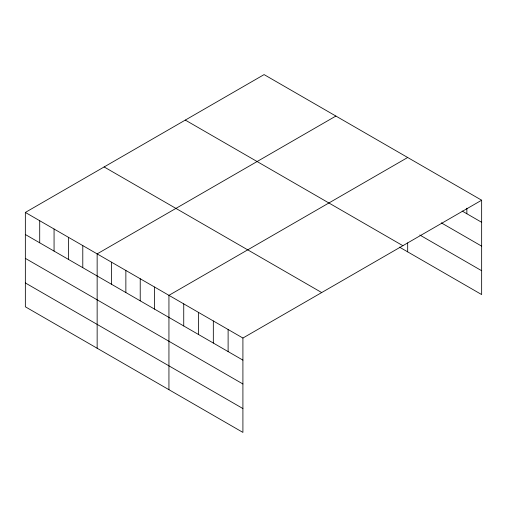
<?xml version="1.0" encoding="UTF-8"?>
<svg xmlns="http://www.w3.org/2000/svg" width="507" height="507" viewBox="0 0 507 507"><rect width="100%" height="100%" fill="white"/><g stroke="black" fill="none" stroke-linecap="round" stroke-linejoin="round"><path stroke-width="0.76" d="M25.35 212.433L242.91 338.042L242.91 432.401L25.35 306.792L25.35 212.433L264.09 74.599L481.65 200.208L481.65 294.567L399.472 247.124M335.881 116.052L97.148 253.887L97.148 348.246M407.679 157.5L168.939 295.334L168.939 389.693M242.91 338.042L481.65 200.208M462.15 211.039L481.65 222.294M441.299 222.852L481.65 246.142M419.783 235.001L481.65 270.719M185.302 120.083L402.869 245.692M104.131 166.949L321.698 292.558M25.35 234.519L242.91 360.128M25.35 258.367L242.91 383.976M25.35 282.944L242.91 408.553M466.858 208.231L466.858 213.751M407.679 242.916L407.679 251.859M228.118 329.499L228.118 351.585M213.327 320.956L213.327 343.049M198.529 312.42L198.529 334.506M183.737 303.877L183.737 325.963M154.584 287.044L154.584 309.131M140.224 278.755L140.224 300.841M125.863 270.465L125.863 292.552M111.502 262.176L111.502 284.262M82.787 245.591L82.787 267.683M68.426 237.301L68.426 259.388M54.065 229.012L54.065 251.098M39.711 220.722L39.711 242.809"/></g></svg>
